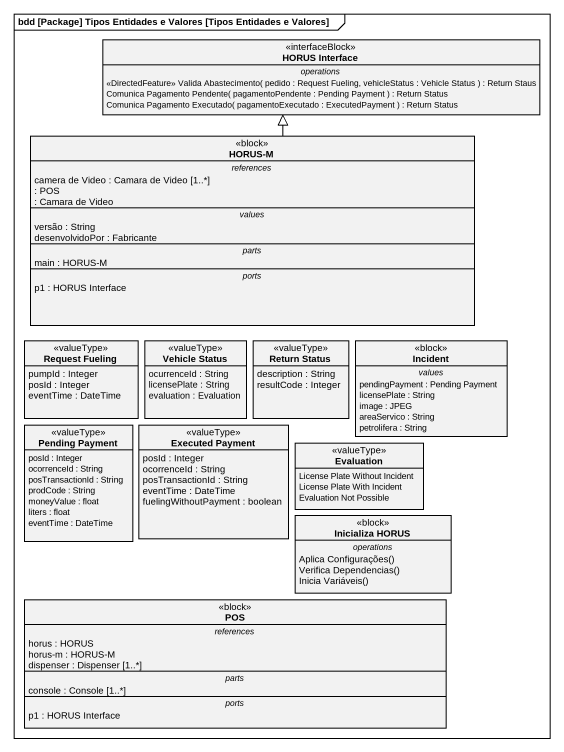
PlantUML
@startuml
mainframe bdd [Package] Tipos Entidades e Valores [Tipos Entidades e Valores]
hide circle
hide empty members
class "HORUS Interface" as HORUS_Interface <<interfaceBlock>> {
  -- operations --
  <<DirectedFeature>> Valida Abastecimento( pedido : Request Fueling, vehicleStatus : Vehicle Status ) : Return Staus
  Comunica Pagamento Pendente( pagamentoPendente : Pending Payment ) : Return Status
  Comunica Pagamento Executado( pagamentoExecutado : ExecutedPayment ) : Return Status
}
class "HORUS-M" as HORUS_M <<block>> {
  -- references --
  camera de Video : Camara de Video [1..*]
  : POS
  : Camara de Video
  -- values --
  versão : String
  desenvolvidoPor : Fabricante
  -- parts --
  main : HORUS-M
  -- ports --
  p1 : HORUS Interface
}
class "Request Fueling" as Request_Fueling <<valueType>> {
  pumpId : Integer
  posId : Integer
  eventTime : DateTime
}
class "Vehicle Status" as Vehicle_Status <<valueType>> {
  ocurrenceId : String
  licensePlate : String
  evaluation : Evaluation
}
class "Return Status" as Return_Status <<valueType>> {
  description : String
  resultCode : Integer
}
class Incident <<block>> {
  -- values --
  pendingPayment : Pending Payment
  licensePlate : String
  image : JPEG
  areaServico : String
  petrolifera : String
}
class "Pending Payment" as Pending_Payment <<valueType>> {
  posId : Integer
  ocorrenceId : String
  posTransactionId : String
  prodCode : String
  moneyValue : float
  liters : float
  eventTime : DateTime
}
class "Executed Payment" as Executed_Payment <<valueType>> {
  posId : Integer
  ocorrenceId : String
  posTransactionId : String
  eventTime : DateTime
  fuelingWithoutPayment : boolean
}
enum Evaluation <<valueType>> {
  License Plate Without Incident
  License Plate With Incident
  Evaluation Not Possible
}
class "Inicializa HORUS" as Inicializa_HORUS <<block>> {
  -- operations --
  Aplica Configurações()
  Verifica Dependencias()
  Inicia Variáveis()
}
class POS <<block>> {
  -- references --
  horus : HORUS
  horus-m : HORUS-M
  dispenser : Dispenser [1..*]
  -- parts --
  console : Console [1..*]
  -- ports --
  p1 : HORUS Interface
}
HORUS_M -up-|> HORUS_Interface
@enduml
